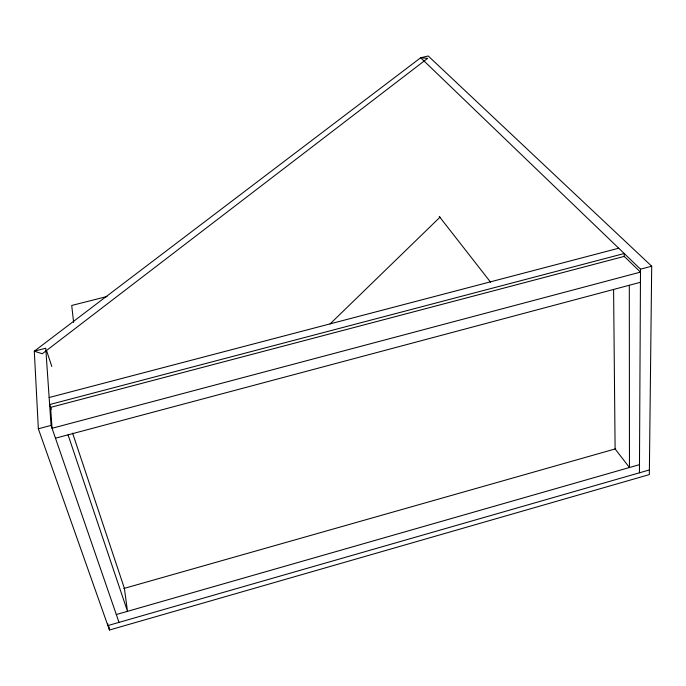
<?xml version="1.0" encoding="UTF-8"?>
<svg xmlns="http://www.w3.org/2000/svg" width="686" height="686" viewBox="0 0 686 686"><rect width="100%" height="100%" fill="white"/><g stroke="black" fill="none" stroke-linecap="round" stroke-linejoin="round"><path stroke-width="1.03" d="M639.438 472.808L640.51 269.169L420.664 57.761L34.3 351.181L38.347 428.784L109.443 630.022L649.333 474.583L651.7 266.211L428.21 55.978L420.664 57.761L427.635 58.37L42.283 353.744L34.3 351.181L45.748 348.231L51.064 425.414L119.021 622.374M330.06 323.938L440.026 217.162M649.385 469.953L107.874 625.581L107.633 623.454M116.311 614.536L639.481 464.645M123.763 588.511L615.651 448.807M55.472 438.191L640.441 282.289M38.347 428.784L51.064 425.414M640.51 269.169L651.7 266.211M49.143 397.52L618.721 248.221M107.025 296.515L71.713 305.459L73.634 322.471M439.237 216.433L490.601 282.212M51.253 409.328L49.624 404.56L624.226 253.511L624.243 256.718M68.051 434.838L127.493 611.329L124.389 588.339L72.605 433.175M46.768 351.275L51.827 366.495M109.083 626.832L109.443 630.022M613.593 289.603L615.11 448.961L629.465 467.518L629.311 285.256M640.501 272.102L52.05 428.27L50.584 407.373L624.243 256.392L640.501 272.102"/></g></svg>
